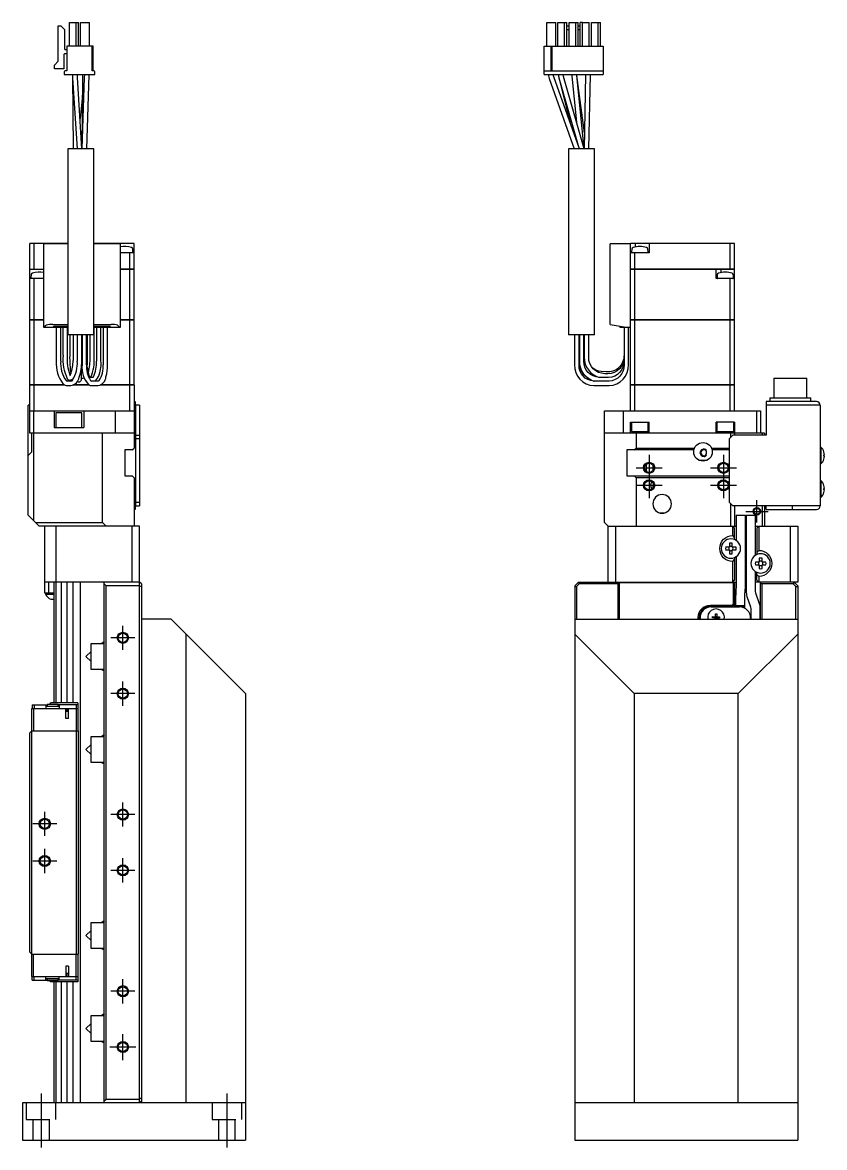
# Model space of a CAD drawing. Extents: x 0 to 500, y -8 to 463.
# Drawn here: x 283.9 to 499.6, y 83.6 to 386 of the extents above; entities that cross this region are included whole.
import ezdxf

# ---------------------------------------------------------------- set-up
doc = ezdxf.new("R2010")
doc.units = 0
doc.header["$LTSCALE"] = 0.5
doc.linetypes.add('CENTER', pattern=[50.8, 31.75, -6.35, 6.35, -6.35])
doc.linetypes.add('DASHED', pattern=[19.05, 12.7, -6.35])
for name, color, linetype in [('MSM_CENTER', 1, 'CENTER'), ('MSM_CONTINUOUS', 7, 'CONTINUOUS'), ('MSM_DASHED', 4, 'DASHED'), ('MSM_NARROW', 5, 'CONTINUOUS')]:
    doc.layers.add(name, color=color, linetype=linetype)

msp = doc.modelspace()

# ---------------------------------------------------------------- linework, layer by layer
at = {"layer": 'MSM_CENTER'}
for p, q in [((452.46, 269.82), (452.46, 258.12)), ((472.46, 269.82), (472.46, 258.12)), ((448.96, 266.32), (455.96, 266.32)), ((468.96, 266.32), (475.96, 266.32)), ((448.96, 261.62), (455.96, 261.62)), ((468.96, 261.62), (475.96, 261.62)), ((481.46, 251.62), (481.46, 257.62)), ((478.46, 254.62), (484.46, 254.62)), ((310.89, 217.37), (310.89, 223.87)), ((314.14, 220.62), (307.64, 220.62)), ((310.89, 202.37), (310.89, 208.87)), ((314.14, 205.62), (307.64, 205.62)), ((310.89, 169.87), (310.89, 176.37)), ((289.89, 167.37), (289.89, 173.87)), ((314.14, 173.12), (307.64, 173.12)), ((293.14, 170.62), (286.64, 170.62)), ((289.89, 157.37), (289.89, 163.87)), ((293.14, 160.62), (286.64, 160.62)), ((310.89, 154.87), (310.89, 161.37)), ((314.14, 158.12), (307.64, 158.12)), ((310.89, 122.37), (310.89, 128.87)), ((314.14, 125.62), (307.64, 125.62)), ((310.89, 107.12), (310.89, 114.12)), ((314.39, 110.62), (307.39, 110.62)), ((288.89, 98.12), (288.89, 83.62)), ((338.89, 98.12), (338.89, 83.62))]:
    msp.add_line(p, q, dxfattribs=at)
at = {"layer": 'MSM_CONTINUOUS'}
for p, q in [((293.53, 375.59), (293.53, 385.13)), ((293.53, 385.13), (294.23, 385.13)), ((294.23, 385.13), (295.23, 384.13)), ((295.23, 384.13), (295.23, 379)), ((296.52, 386.02), (298.92, 386.02)), ((296.52, 379.67), (296.52, 386.02)), ((298.32, 379.67), (298.32, 386.02)), ((298.92, 379.67), (298.92, 386.02)), ((299.52, 379.67), (299.52, 386.02)), ((299.52, 386.02), (301.92, 386.02)), ((301.92, 379.67), (301.92, 386.02)), ((424.94, 386.02), (427.34, 386.02)), ((424.94, 379.67), (424.94, 386.02)), ((427.34, 379.67), (427.34, 386.02)), ((427.94, 379.67), (427.94, 386.02)), ((427.94, 386.02), (429.74, 386.02)), ((429.74, 379.67), (429.74, 386.02)), ((429.74, 386.02), (430.34, 386.02)), ((430.34, 379.67), (430.34, 386.02)), ((430.34, 385.13), (430.94, 385.13)), ((430.34, 384.13), (430.94, 384.13)), ((430.94, 379.67), (430.94, 386.02)), ((430.94, 386.02), (432.74, 386.02)), ((432.74, 379.67), (432.74, 386.02)), ((432.74, 386.02), (433.34, 386.02)), ((433.34, 379.67), (433.34, 386.02)), ((433.34, 385.13), (433.94, 385.13)), ((433.34, 384.13), (433.94, 384.13)), ((433.94, 379.67), (433.94, 386.02)), ((434.54, 386.02), (433.94, 386.02)), ((434.54, 379.67), (434.54, 386.02)), ((434.54, 386.02), (436.34, 386.02)), ((436.34, 379.67), (436.34, 386.02)), ((436.94, 379.67), (436.94, 386.02)), ((436.94, 386.02), (438.74, 386.02)), ((438.74, 379.67), (438.74, 386.02)), ((438.74, 386.02), (439.34, 386.02)), ((439.34, 379.67), (439.34, 386.02)), ((295.51, 378.72), (295.79, 378.72)), ((295.79, 379.67), (295.79, 373.04)), ((302.9, 379.67), (295.79, 379.67)), ((302.65, 373.04), (302.65, 379.67)), ((302.9, 373.04), (302.9, 379.67)), ((424.21, 372.02), (424.21, 379.67)), ((424.21, 379.67), (440.06, 379.67)), ((425.99, 379.67), (425.99, 373.04)), ((426.29, 379.67), (426.29, 373.04)), ((440.06, 379.67), (440.06, 372.02)), ((292.51, 374.57), (293.53, 375.59)), ((295.04, 377.42), (295.04, 373.57)), ((295.79, 377.57), (295.19, 377.57)), ((292.51, 373.57), (292.51, 374.57)), ((295.04, 373.57), (292.51, 373.57)), ((295.08, 372.74), (295.08, 372.02)), ((295.08, 372.02), (303.36, 372.02)), ((295.79, 373.04), (295.38, 373.04)), ((297.34, 372.02), (297.34, 371.41)), ((297.34, 372.02), (297.34, 371.69)), ((297.35, 372.02), (297.39, 371.16)), ((298.69, 371.24), (298.65, 372.02)), ((300.04, 372.02), (300.03, 371.35)), ((300.53, 372.02), (300.51, 371.23)), ((301.81, 371.18), (301.83, 372.02)), ((301.84, 371.9), (301.84, 372.02)), ((303.06, 373.04), (302.65, 373.04)), ((303.36, 372.02), (303.36, 372.74)), ((424.21, 373.04), (440.06, 373.04)), ((424.21, 372.02), (440.06, 372.02)), ((425.32, 372.02), (425.58, 370.99)), ((426.81, 371.42), (426.64, 372.02)), ((426.81, 371.41), (426.64, 372.02)), ((427.99, 372.02), (428.13, 371.26)), ((428, 372.02), (428.17, 371.17)), ((429.42, 371.53), (429.31, 372.02)), ((431.66, 372.02), (431.69, 371.61)), ((432.99, 371.74), (432.97, 372.02)), ((435.36, 372.02), (435.35, 371.94)), ((435.36, 372.02), (435.35, 371.87)), ((436.65, 371.91), (436.66, 372.02)), ((297.34, 371.69), (297.49, 352.02)), ((297.39, 371.16), (298.59, 352.02)), ((299.89, 352.04), (298.69, 371.24)), ((300.03, 371.35), (299.89, 352.04)), ((300.51, 371.23), (299.89, 352.02)), ((301.19, 352.02), (301.84, 371.9)), ((425.58, 370.99), (432.32, 352.02)), ((433.7, 352.02), (426.81, 371.42)), ((428.13, 371.26), (431.24, 358.95)), ((428.17, 371.17), (433.36, 352.96)), ((434.96, 352.1), (429.42, 371.53)), ((431.69, 371.61), (432.93, 359.2)), ((435.04, 356.32), (432.99, 371.78)), ((434.95, 352.14), (432.99, 371.74)), ((435.35, 371.94), (434.96, 352.02)), ((436.26, 352.02), (436.65, 371.91)), ((300, 366.5), (299.38, 360.17)), ((303.12, 352.02), (296.12, 352.02)), ((296.12, 352.02), (296.12, 302.02)), ((303.12, 302.02), (303.12, 352.02)), ((437.81, 352.02), (430.81, 352.02)), ((430.81, 352.02), (430.81, 302.02)), ((437.81, 302.02), (437.81, 352.02)), ((285.89, 319.73), (285.89, 326.62)), ((296.12, 326.62), (285.89, 326.62)), ((287.05, 319.73), (287.05, 326.62)), ((313.89, 326.62), (303.12, 326.62)), ((310.14, 326.52), (310.14, 326.62)), ((313.89, 319.73), (313.89, 326.62)), ((447.46, 288.62), (447.46, 326.62)), ((475.46, 326.62), (447.46, 326.62)), ((448.71, 326.62), (448.71, 325.68)), ((452.46, 326.62), (452.46, 324.12)), ((474.3, 319.73), (474.3, 326.62)), ((475.46, 319.73), (475.46, 326.62)), ((289.59, 304.02), (289.59, 326.52)), ((296.12, 326.52), (289.59, 326.52)), ((310.19, 326.52), (303.12, 326.52)), ((310.19, 326.52), (310.19, 304.02)), ((313.89, 324.12), (310.19, 324.12)), ((312.74, 319.73), (312.74, 324.12)), ((313.62, 324.33), (313.55, 325.09)), ((441.96, 304.88), (441.96, 326.52)), ((447.46, 326.52), (441.96, 326.52)), ((452.46, 324.12), (447.46, 324.12)), ((447.79, 325.09), (447.73, 324.33)), ((448.61, 319.73), (448.61, 324.12)), ((452.19, 324.33), (452.12, 325.09)), ((285.89, 319.73), (289.59, 319.73)), ((285.89, 306.12), (285.89, 319.72)), ((285.89, 319.72), (289.59, 319.72)), ((285.9, 319.72), (285.9, 319.73)), ((286.23, 318.2), (286.16, 317.44)), ((287.04, 319.72), (287.04, 319.73)), ((310.19, 319.73), (313.89, 319.73)), ((313.89, 319.72), (310.19, 319.72)), ((312.73, 319.72), (312.73, 319.73)), ((312.74, 306.12), (312.74, 319.72)), ((313.88, 319.72), (313.88, 319.73)), ((313.89, 306.12), (313.89, 319.72)), ((447.46, 319.73), (475.46, 319.73)), ((475.46, 319.72), (447.46, 319.72)), ((447.47, 319.72), (447.47, 319.73)), ((448.61, 306.12), (448.61, 319.72)), ((448.62, 319.72), (448.62, 319.73)), ((470.46, 317.22), (470.46, 319.72)), ((470.79, 318.2), (470.73, 317.44)), ((471.71, 319.72), (471.71, 318.79)), ((474.29, 319.72), (474.29, 319.73)), ((475.19, 317.44), (475.12, 318.2)), ((475.45, 319.72), (475.45, 319.73)), ((475.46, 306.12), (475.46, 319.72)), ((289.59, 317.22), (285.89, 317.22)), ((287.05, 306.12), (287.05, 317.22)), ((475.46, 317.22), (470.46, 317.22)), ((474.3, 306.12), (474.3, 317.22)), ((285.89, 306.12), (289.59, 306.12)), ((285.89, 288.62), (285.89, 306.11)), ((289.59, 306.11), (285.89, 306.11)), ((285.9, 306.12), (285.9, 306.11)), ((287.04, 306.12), (287.04, 306.11)), ((287.05, 288.62), (287.05, 306.11)), ((310.19, 306.12), (313.89, 306.12)), ((313.89, 306.11), (310.19, 306.11)), ((312.73, 306.12), (312.73, 306.11)), ((312.74, 288.62), (312.74, 306.11)), ((313.88, 306.12), (313.88, 306.11)), ((313.89, 288.62), (313.89, 306.11)), ((447.46, 306.12), (475.46, 306.12)), ((475.46, 306.11), (447.46, 306.11)), ((447.47, 306.12), (447.47, 306.11)), ((448.61, 288.62), (448.61, 306.11)), ((448.62, 306.12), (448.62, 306.11)), ((474.29, 306.12), (474.29, 306.11)), ((474.3, 288.62), (474.3, 306.11)), ((475.45, 306.12), (475.45, 306.11)), ((475.46, 288.62), (475.46, 306.11)), ((296.12, 304.02), (289.59, 304.02)), ((289.7, 304.02), (290.3, 304.62)), ((292.07, 304.88), (296.12, 304.88)), ((292.29, 304.41), (296.12, 304.41)), ((292.29, 304.02), (292.29, 304.41)), ((292.99, 304.02), (292.99, 295.02)), ((294.19, 295.02), (294.19, 304.02)), ((294.79, 304.02), (294.79, 296.5)), ((295.99, 296.5), (295.99, 304.02)), ((303.12, 304.88), (307.71, 304.88)), ((303.12, 304.41), (307.49, 304.41)), ((310.19, 304.02), (303.12, 304.02)), ((303.19, 296.02), (303.19, 304.02)), ((303.79, 304.02), (303.79, 295.02)), ((304.99, 295.02), (304.99, 304.02)), ((305.59, 304.02), (305.59, 294.02)), ((306.79, 294.02), (306.79, 304.02)), ((307.49, 304.02), (307.49, 304.41)), ((309.48, 304.62), (310.08, 304.02)), ((441.96, 304.88), (446.86, 304.02)), ((444.66, 304.02), (444.66, 304.41)), ((447.46, 304.02), (444.66, 304.02)), ((445.71, 304.02), (445.71, 294.02)), ((446.91, 294.02), (446.91, 304.02)), ((303.12, 302.02), (296.12, 302.02)), ((296.59, 302.02), (296.59, 296.48)), ((297.54, 302.02), (297.54, 296.57)), ((298.64, 302.02), (298.64, 295.02)), ((299.84, 295.02), (299.84, 302.02)), ((299.94, 302.02), (299.94, 294.02)), ((301.14, 294.02), (301.14, 302.02)), ((301.39, 295.02), (301.39, 302.02)), ((301.99, 302.02), (301.99, 296.02)), ((437.81, 302.02), (430.81, 302.02)), ((432.41, 302.02), (432.41, 294.02)), ((433.61, 294.02), (433.61, 302.02)), ((433.71, 302.02), (433.71, 295.02)), ((434.91, 295.02), (434.91, 302.02)), ((435.01, 302.02), (435.01, 295.02)), ((436.21, 296.02), (436.21, 302.02)), ((297.54, 296.6), (297.54, 296.56)), ((445.71, 296.5), (445.7, 296.26)), ((301.32, 292.96), (301.39, 295.02)), ((435.06, 294.31), (434.91, 295.52)), ((435.01, 295.02), (435.06, 294.31)), ((435.06, 294.31), (435.07, 294.28)), ((435.07, 294.28), (435.06, 294.31)), ((296.72, 291.14), (296.56, 291.08)), ((299.76, 290.42), (299.81, 290.42)), ((299.81, 290.42), (300.22, 290.42)), ((300.22, 290.42), (300.25, 290.42)), ((300.25, 290.42), (300.48, 290.47)), ((302.84, 290.62), (302.1, 290.62)), ((441.55, 290.62), (439.07, 290.62)), ((440.94, 292.09), (439.56, 292.22)), ((441.4, 291.62), (440.52, 291.62)), ((486.03, 290.42), (494.88, 290.42)), ((486.03, 290.42), (486.03, 285.12)), ((494.88, 285.12), (494.88, 290.42)), ((285.89, 288.62), (295.16, 288.62)), ((285.89, 275.62), (285.89, 288.61)), ((295.18, 288.61), (285.89, 288.61)), ((285.9, 288.62), (285.9, 288.61)), ((287.04, 288.62), (287.04, 288.61)), ((287.05, 281.62), (287.05, 288.61)), ((296.91, 289.62), (295.94, 289.62)), ((295.94, 288.42), (296.89, 288.42)), ((296.93, 289.94), (296.97, 289.95)), ((296.97, 289.95), (297.17, 290.03)), ((301.79, 288.61), (297.54, 288.61)), ((297.57, 288.62), (301.77, 288.62)), ((298.72, 289.58), (298.9, 289.45)), ((298.9, 289.45), (299.1, 289.42)), ((304.24, 289.62), (302.5, 289.62)), ((302.5, 288.42), (304.24, 288.42)), ((313.89, 288.61), (304.84, 288.61)), ((304.86, 288.62), (313.89, 288.62)), ((312.73, 288.62), (312.73, 288.61)), ((312.74, 281.62), (312.74, 288.61)), ((313.88, 288.62), (313.88, 288.61)), ((313.89, 288.61), (313.89, 271.62)), ((437.61, 289.63), (437.65, 289.62)), ((441.7, 289.62), (437.61, 289.62)), ((437.61, 288.42), (441.7, 288.42)), ((447.46, 288.62), (475.46, 288.62)), ((447.46, 281.62), (447.46, 288.61)), ((475.46, 288.61), (447.46, 288.61)), ((447.47, 288.62), (447.47, 288.61)), ((448.61, 281.62), (448.61, 288.61)), ((448.62, 288.62), (448.62, 288.61)), ((474.29, 288.62), (474.29, 288.61)), ((474.3, 281.62), (474.3, 288.61)), ((475.45, 288.62), (475.45, 288.61)), ((475.46, 281.62), (475.46, 288.61)), ((484.96, 285.12), (495.96, 285.12)), ((484.96, 285.12), (484.96, 284.12)), ((495.96, 284.12), (495.96, 285.12)), ((285.89, 283.12), (285.39, 283.12)), ((285.39, 253.62), (285.39, 283.12)), ((285.89, 281.62), (313.89, 281.62)), ((286.89, 281.62), (286.89, 252.12)), ((292.39, 281.62), (292.39, 277.12)), ((300.39, 281.62), (300.39, 277.12)), ((308.89, 275.62), (308.89, 281.62)), ((313.89, 284.12), (314.19, 284.12)), ((315.39, 283.12), (313.89, 283.12)), ((314.19, 284.12), (314.19, 283.12)), ((314.39, 256.12), (314.39, 283.12)), ((315.39, 283.12), (315.39, 256.12)), ((440.46, 281.62), (482.46, 281.62)), ((440.46, 251.62), (440.46, 281.62)), ((445.46, 281.62), (445.46, 275.62)), ((481.46, 275.62), (481.46, 281.62)), ((482.46, 281.62), (482.46, 275.62)), ((483.96, 284.12), (483.96, 275.12)), ((497.46, 284.12), (483.96, 284.12)), ((498.46, 283.12), (483.96, 283.12)), ((498.46, 283.12), (498.46, 256.12)), ((299.89, 281.12), (292.89, 281.12)), ((292.89, 281.12), (292.89, 277.12)), ((299.89, 277.12), (299.89, 281.12)), ((447.46, 278.62), (452.46, 278.62)), ((447.46, 275.62), (447.46, 278.62)), ((447.71, 278.62), (447.71, 276.12)), ((452.21, 276.12), (452.21, 278.62)), ((452.46, 275.62), (452.46, 278.62)), ((475.46, 278.62), (470.46, 278.62)), ((470.46, 275.62), (470.46, 278.62)), ((470.71, 278.62), (470.71, 276.12)), ((475.21, 276.12), (475.21, 278.62)), ((475.46, 278.62), (475.46, 275.12)), ((313.89, 275.62), (285.89, 275.62)), ((286.39, 270.62), (286.39, 275.62)), ((292.39, 277.12), (300.39, 277.12)), ((305.39, 251.62), (305.39, 275.62)), ((483.46, 275.62), (440.46, 275.62)), ((447.71, 276.12), (452.21, 276.12)), ((448.96, 275.62), (448.96, 271.62)), ((470.71, 276.12), (475.21, 276.12)), ((474.46, 274.62), (474.46, 275.62)), ((482.96, 275.12), (482.96, 275.62)), ((483.46, 275.62), (483.46, 275.12)), ((314.39, 275.12), (315.39, 275.12)), ((315.39, 274.12), (314.39, 274.12)), ((474.96, 275.12), (473.96, 274.12)), ((473.96, 274.12), (473.96, 257.12)), ((483.96, 275.12), (474.96, 275.12)), ((285.39, 269.62), (286.39, 270.62)), ((311.39, 271.12), (311.39, 264.12)), ((313.39, 271.12), (311.39, 271.12)), ((313.39, 271.12), (313.89, 271.62)), ((446.46, 271.12), (446.46, 264.12)), ((464.51, 271.12), (446.46, 271.12)), ((448.46, 271.12), (448.96, 271.62)), ((448.96, 271.62), (464.67, 271.62)), ((469.25, 271.62), (473.96, 271.62)), ((473.96, 271.12), (469.41, 271.12)), ((498.64, 271.87), (498.46, 271.87)), ((498.64, 271.87), (498.64, 267.37)), ((499.49, 270.59), (499.49, 270.6)), ((499.49, 269.8), (499.65, 269.8)), ((499.49, 269.44), (499.49, 269.8)), ((499.65, 269.44), (499.49, 269.44)), ((453.46, 267.03), (453.46, 265.62)), ((465.87, 268.37), (468.05, 268.37)), ((498.46, 267.37), (498.64, 267.37)), ((499.49, 268.64), (499.49, 268.65)), ((311.39, 264.12), (313.39, 264.12)), ((313.89, 263.62), (313.39, 264.12)), ((313.89, 263.62), (313.89, 250.62)), ((446.46, 264.12), (473.96, 264.12)), ((448.96, 263.62), (448.46, 264.12)), ((448.96, 263.62), (448.96, 250.62)), ((473.96, 263.62), (448.96, 263.62)), ((453.47, 265.62), (453.46, 265.62)), ((453.46, 261.72), (453.68, 261.72)), ((453.46, 261.72), (453.46, 260.9)), ((498.64, 262.87), (498.46, 262.87)), ((498.64, 262.87), (498.64, 258.37)), ((499.49, 261.59), (499.49, 261.6)), ((499.49, 260.8), (499.65, 260.8)), ((499.49, 260.44), (499.49, 260.8)), ((499.65, 260.44), (499.49, 260.44)), ((314.39, 257.12), (315.39, 257.12)), ((473.96, 257.12), (474.96, 256.12)), ((498.46, 258.37), (498.64, 258.37)), ((499.49, 259.64), (499.49, 259.65)), ((313.89, 256.12), (315.39, 256.12)), ((314.19, 255.12), (313.89, 255.12)), ((314.19, 256.12), (314.19, 255.12)), ((455.26, 254.22), (456.66, 254.22)), ((474.46, 250.62), (474.46, 256.62)), ((498.46, 256.12), (474.96, 256.12)), ((475.46, 256.12), (475.46, 250.62)), ((482.96, 250.62), (482.96, 256.12)), ((483.46, 256.12), (483.46, 250.62)), ((483.96, 255.12), (483.96, 256.12)), ((483.96, 255.12), (497.46, 255.12)), ((490.96, 256.12), (490.96, 255.12)), ((288.39, 250.62), (285.39, 253.62)), ((287.39, 251.62), (305.39, 251.62)), ((305.39, 251.62), (306.39, 250.62)), ((313.89, 253.62), (313.99, 253.62)), ((313.99, 250.62), (313.99, 253.62)), ((440.46, 251.62), (441.46, 250.62)), ((475.86, 253.62), (478.36, 253.62)), ((475.86, 253.62), (475.86, 246.81)), ((478.36, 234.6), (478.36, 253.62)), ((478.56, 253.62), (481.06, 253.62)), ((478.56, 253.62), (478.56, 233.12)), ((481.06, 242.81), (481.06, 253.62)), ((315.39, 250.62), (288.39, 250.62)), ((289.89, 232.62), (289.89, 250.62)), ((292.89, 250.62), (292.89, 235.62)), ((313.39, 235.62), (313.39, 250.62)), ((315.39, 234.62), (315.39, 250.62)), ((441.46, 235.62), (441.46, 250.62)), ((441.46, 250.62), (475.86, 250.62)), ((443.46, 250.62), (443.46, 235.62)), ((474.96, 248.12), (474.96, 250.62)), ((475.46, 250.12), (474.96, 250.62)), ((475.46, 247.58), (474.96, 248.12)), ((475.46, 247.02), (475.46, 250.12)), ((478.36, 250.62), (478.56, 250.62)), ((481.06, 250.62), (492.46, 250.62)), ((481.96, 250.62), (481.46, 250.12)), ((481.46, 250.12), (481.46, 243.02)), ((481.96, 250.62), (481.96, 244.12)), ((490.46, 235.62), (490.46, 250.62)), ((492.46, 250.62), (492.46, 235.62)), ((474.09, 244.99), (473.05, 244.99)), ((474.09, 246.02), (474.09, 244.99)), ((474.83, 244.99), (474.83, 246.02)), ((475.86, 244.99), (474.83, 244.99)), ((473.05, 244.25), (474.09, 244.25)), ((474.09, 244.25), (474.09, 243.22)), ((474.83, 243.22), (474.83, 244.25)), ((474.83, 244.25), (475.86, 244.25)), ((475.46, 242.22), (475.46, 236.12)), ((475.86, 242.43), (475.86, 234.6)), ((481.96, 244.12), (481.46, 243.58)), ((482.09, 242.02), (482.09, 240.99)), ((482.83, 240.99), (482.83, 242.02)), ((474.96, 241.12), (475.46, 241.66)), ((474.96, 235.62), (474.96, 241.12)), ((482.09, 240.99), (481.05, 240.99)), ((481.05, 240.25), (482.09, 240.25)), ((482.09, 240.25), (482.09, 239.22)), ((483.86, 240.99), (482.83, 240.99)), ((482.83, 239.22), (482.83, 240.25)), ((482.83, 240.25), (483.86, 240.25)), ((474.96, 235.62), (475.46, 236.12)), ((481.06, 233.12), (481.06, 238.43)), ((481.46, 236.12), (481.46, 238.22)), ((481.46, 237.66), (481.96, 237.12)), ((481.46, 236.12), (481.96, 235.62)), ((481.96, 237.12), (481.96, 235.62)), ((315.39, 235.62), (289.89, 235.62)), ((290.89, 235.62), (290.89, 232.62)), ((292.39, 203.12), (292.39, 235.62)), ((292.9, 235.62), (292.9, 203.12)), ((294.28, 235.62), (294.28, 203.12)), ((295.89, 203.12), (295.89, 235.62)), ((297.5, 203.12), (297.5, 235.62)), ((299.39, 235.62), (299.39, 95.62)), ((305.89, 95.62), (305.89, 235.62)), ((306.39, 234.62), (305.89, 235.12)), ((306.39, 96.62), (306.39, 234.62)), ((315.39, 234.62), (306.39, 234.62)), ((315.89, 235.12), (315.39, 235.62)), ((315.39, 96.62), (315.39, 234.62)), ((315.89, 235.12), (315.89, 95.62)), ((432.46, 234.62), (433.46, 235.62)), ((432.46, 234.62), (432.46, 85.62)), ((433.66, 235.12), (432.96, 234.42)), ((432.96, 234.42), (432.96, 225.62)), ((433.66, 235.12), (433.46, 235.62)), ((433.46, 235.62), (475.86, 235.62)), ((444.16, 235.12), (433.66, 235.12)), ((444.46, 235.42), (444.16, 235.12)), ((444.16, 225.62), (444.16, 235.12)), ((444.46, 225.62), (444.46, 235.42)), ((475.16, 235.42), (444.46, 235.42)), ((475.16, 235.42), (475.36, 235.62)), ((475.16, 229.74), (475.16, 235.42)), ((475.46, 235.62), (475.46, 228.92)), ((475.76, 232.86), (475.68, 231.14)), ((475.8, 233.16), (475.76, 232.86)), ((475.86, 234.6), (475.8, 233.16)), ((478.25, 232.58), (478.28, 232.88)), ((478.28, 232.88), (478.36, 234.6)), ((478.56, 235.62), (478.36, 235.62)), ((492.46, 235.62), (481.06, 235.62)), ((481.14, 232.59), (481.06, 233.12)), ((482.46, 225.62), (482.46, 235.62)), ((482.46, 235.42), (482.76, 235.12)), ((482.76, 235.12), (482.76, 225.62)), ((491.25, 235.12), (482.76, 235.12)), ((491.46, 235.62), (491.25, 235.12)), ((491.95, 234.42), (491.25, 235.12)), ((491.46, 235.62), (492.45, 234.62)), ((491.95, 225.62), (491.95, 234.42)), ((492.45, 234.62), (492.46, 234.62)), ((492.46, 234.62), (492.46, 85.62)), ((292.39, 232.62), (289.89, 232.62)), ((290.04, 232.62), (290.04, 232.37)), ((290.04, 232.37), (292.39, 232.37)), ((291.55, 230.97), (292.39, 230.97)), ((475.68, 231.14), (475.68, 229.12)), ((478.18, 231.14), (478.25, 232.58)), ((478.18, 229.32), (478.18, 231.14)), ((478.78, 231.76), (479.77, 228.95)), ((482.13, 229.78), (481.14, 232.59)), ((468.96, 229.42), (474.83, 229.42)), ((474.96, 229.12), (468.96, 229.12)), ((469.16, 228.92), (476.76, 228.92)), ((470.28, 226.3), (470.29, 227.09)), ((470.29, 227.09), (470.65, 227.09)), ((470.65, 227.09), (470.64, 226.3)), ((474.83, 229.42), (475.16, 229.74)), ((474.83, 229.42), (474.96, 229.12)), ((475.46, 229.62), (474.96, 229.12)), ((475.16, 229.74), (475.46, 229.62)), ((475.68, 229.12), (478.18, 229.12)), ((475.71, 229.32), (478.21, 229.32)), ((475.71, 229.12), (475.71, 228.92)), ((478.21, 228.56), (478.21, 229.32)), ((479.77, 228.95), (479.86, 228.42)), ((479.86, 228.42), (479.86, 225.62)), ((482.36, 225.62), (482.36, 228.42)), ((323.89, 225.62), (315.89, 225.62)), ((343.89, 205.62), (323.89, 225.62)), ((432.46, 225.62), (492.46, 225.62)), ((465.66, 225.62), (465.66, 226.12)), ((465.96, 226.12), (465.96, 225.62)), ((466.16, 225.62), (466.16, 225.92)), ((469.48, 225.95), (469.48, 226.31)), ((469.48, 226.31), (470.28, 226.3)), ((470.27, 225.94), (469.48, 225.95)), ((470.26, 225.94), (470.26, 226.3)), ((470.27, 225.62), (470.27, 225.94)), ((470.63, 225.92), (470.27, 225.92)), ((470.28, 226.32), (470.64, 226.31)), ((470.63, 225.94), (470.63, 225.62)), ((471.43, 225.93), (470.63, 225.94)), ((470.64, 226.3), (471.43, 226.29)), ((470.65, 226.3), (470.65, 225.94)), ((471.43, 226.29), (471.43, 225.93)), ((479.76, 225.92), (479.76, 225.62)), ((327.89, 95.62), (327.89, 221.62)), ((448.46, 205.62), (432.46, 221.62)), ((492.46, 221.62), (476.46, 205.62)), ((302.39, 212.12), (302.39, 219.12)), ((302.39, 219.12), (305.89, 219.12)), ((305.02, 219.12), (305.77, 219.52)), ((305.77, 219.52), (305.89, 219.36)), ((300.89, 215.62), (302.39, 216.94)), ((302.39, 214.3), (300.89, 215.62)), ((305.89, 212.12), (302.39, 212.12)), ((305.77, 211.72), (305.02, 212.12)), ((305.89, 211.88), (305.77, 211.72)), ((286.49, 202.62), (286.49, 201.62)), ((286.49, 202.62), (290.49, 202.62)), ((286.99, 202.62), (286.99, 201.62)), ((290.19, 202.62), (290.19, 201.62)), ((293.49, 202.72), (290.49, 202.72)), ((290.49, 202.72), (290.49, 202.22)), ((291.22, 202.72), (291.46, 203.12)), ((298.79, 203.12), (291.46, 203.12)), ((293.49, 202.22), (293.49, 202.72)), ((298.79, 202.62), (293.49, 202.62)), ((293.79, 202.62), (293.79, 201.62)), ((298.29, 202.62), (298.29, 195.62)), ((298.79, 203.12), (298.79, 195.62)), ((343.89, 205.62), (343.89, 85.62)), ((476.46, 205.62), (448.46, 205.62)), ((448.46, 205.62), (448.46, 95.62)), ((476.46, 95.62), (476.46, 205.62)), ((286.39, 129.62), (286.39, 201.62)), ((286.39, 201.62), (298.79, 201.62)), ((286.89, 201.62), (286.89, 195.62)), ((290.19, 202.22), (293.79, 202.22)), ((295.54, 198.92), (295.54, 201.62)), ((296.24, 200.82), (295.54, 200.82)), ((295.89, 200.82), (295.89, 201.62)), ((296.24, 198.92), (296.24, 201.62)), ((296.24, 198.92), (295.54, 198.92)), ((285.89, 195.12), (286.39, 195.62)), ((285.89, 136.12), (285.89, 195.12)), ((286.39, 195.62), (298.89, 195.62)), ((298.39, 135.62), (298.39, 195.62)), ((298.89, 195.62), (298.89, 135.62)), ((302.39, 187.12), (302.39, 194.12)), ((302.39, 194.12), (305.89, 194.12)), ((305.02, 194.12), (305.77, 194.52)), ((305.77, 194.52), (305.89, 194.36)), ((300.89, 190.62), (302.39, 191.94)), ((302.39, 189.3), (300.89, 190.62)), ((305.89, 187.12), (302.39, 187.12)), ((305.77, 186.72), (305.02, 187.12)), ((305.89, 186.88), (305.77, 186.72)), ((302.39, 137.12), (302.39, 144.12)), ((302.39, 144.12), (305.89, 144.12)), ((305.02, 144.12), (305.77, 144.52)), ((305.77, 144.52), (305.89, 144.36)), ((300.89, 140.62), (302.39, 141.94)), ((302.39, 139.3), (300.89, 140.62)), ((286.39, 135.62), (285.89, 136.12)), ((305.89, 137.12), (302.39, 137.12)), ((305.77, 136.72), (305.02, 137.12)), ((305.89, 136.88), (305.77, 136.72)), ((286.39, 135.62), (298.89, 135.62)), ((286.89, 129.62), (286.89, 135.62)), ((298.29, 128.62), (298.29, 135.62)), ((298.79, 135.62), (298.79, 128.12)), ((295.54, 132.32), (295.54, 129.62)), ((296.24, 132.32), (295.54, 132.32)), ((296.24, 130.42), (295.54, 130.42)), ((295.89, 129.62), (295.89, 130.42)), ((296.24, 132.32), (296.24, 129.62)), ((286.39, 129.62), (298.79, 129.62)), ((286.49, 128.62), (286.49, 129.62)), ((286.49, 128.62), (290.49, 128.62)), ((286.99, 128.62), (286.99, 129.62)), ((290.19, 128.62), (290.19, 129.62)), ((290.19, 129.02), (293.79, 129.02)), ((290.49, 129.02), (290.49, 128.52)), ((290.49, 128.57), (293.49, 128.57)), ((290.49, 128.52), (291.22, 128.52)), ((291.19, 128.57), (291.46, 128.12)), ((298.79, 128.12), (291.46, 128.12)), ((292.39, 95.62), (292.39, 128.12)), ((292.9, 128.12), (292.9, 95.62)), ((293.49, 128.57), (293.49, 129.02)), ((298.79, 128.62), (293.49, 128.62)), ((293.79, 128.62), (293.79, 129.62)), ((294.28, 128.12), (294.28, 95.62)), ((295.89, 95.62), (295.89, 128.12)), ((297.5, 95.62), (297.5, 128.12)), ((302.39, 112.12), (302.39, 119.12)), ((302.39, 119.12), (305.89, 119.12)), ((305.02, 119.12), (305.77, 119.52)), ((305.77, 119.52), (305.89, 119.36)), ((300.89, 115.62), (302.39, 116.94)), ((302.39, 114.3), (300.89, 115.62)), ((305.89, 112.12), (302.39, 112.12)), ((305.77, 111.72), (305.02, 112.12)), ((305.89, 111.88), (305.77, 111.72)), ((343.89, 95.62), (283.89, 95.62)), ((283.89, 95.62), (283.89, 85.62)), ((305.89, 96.12), (306.39, 96.62)), ((306.39, 96.62), (315.39, 96.62)), ((315.39, 95.62), (315.39, 96.62)), ((315.39, 95.62), (315.89, 96.12)), ((492.46, 95.62), (432.46, 95.62)), ((283.89, 85.62), (343.89, 85.62)), ((432.46, 85.62), (492.46, 85.62))]:
    msp.add_line(p, q, dxfattribs=at)
for centre, radius in [((466.96, 270.62), 2.5), ((452.46, 266.32), 1.23), ((472.46, 266.32), 1.23), ((452.46, 261.62), 1.23), ((472.46, 261.62), 1.23), ((481.46, 254.62), 0.783), ((310.89, 220.62), 1.23), ((310.89, 205.62), 1.23), ((310.89, 173.12), 1.23), ((289.89, 170.62), 1.23), ((289.89, 160.62), 1.23), ((310.89, 158.12), 1.23), ((310.89, 125.62), 1.23), ((310.89, 110.62), 1.23)]:
    msp.add_circle(centre, radius, dxfattribs=at)
at = {"layer": 'MSM_CONTINUOUS', "extrusion": (0, 0, -1)}
for centre, radius in [((-455.96, 256.62), 2.5), ((-474.46, 244.62), 2.6), ((-482.46, 240.62), 2.6)]:
    msp.add_circle(centre, radius, dxfattribs=at)
at = {"layer": 'MSM_CONTINUOUS'}
for centre, radius, start, end in [((295.51, 379), 0.28, 180, 270), ((295.19, 377.42), 0.15, 90, 180), ((295.38, 372.74), 0.3, 90, 180), ((303.06, 372.74), 0.3, 0, 90), ((311.39, 319.81), 6, 72.3708, 101.537), ((313.06, 325.05), 0.5, 5, 72.3708), ((313.42, 324.31), 0.2, 288.1949, 5), ((447.92, 324.31), 0.2, 175, 251.8051), ((448.29, 325.05), 0.5, 107.6292, 175), ((449.96, 319.81), 6, 72.3708, 107.6292), ((451.62, 325.05), 0.5, 5, 72.3708), ((451.99, 324.31), 0.2, 288.1949, 5), ((286.72, 318.16), 0.5, 107.6292, 175), ((288.39, 312.92), 6, 78.463, 107.6292), ((471.29, 318.16), 0.5, 107.6292, 175), ((472.96, 312.92), 6, 72.3708, 107.6292), ((474.62, 318.16), 0.5, 5, 72.3708), ((286.36, 317.42), 0.2, 175, 270), ((470.92, 317.42), 0.2, 175, 270), ((474.99, 317.42), 0.2, 270, 5), ((291.83, 300.38), 4.51, 86.9565, 109.8759), ((307.93, 300.25), 4.64, 70.4546, 92.713), ((307.49, 295.58), 12.73, 175.8454, 204.6186), ((323.45, 295.74), 26.87, 178.4238, 188.8516), ((301.7, 294.26), 8.74, 175.0197, 218.3235), ((301.88, 294.27), 7.72, 174.4381, 215.6687), ((283.79, 295.84), 13.77, 342.1759, 357.1972), ((290.01, 294.44), 8.65, 328.5524, 3.8561), ((286.91, 294.83), 12.93, 341.4264, 0.8555), ((229.86, 293.74), 69.98, 356.9256, 0.5083), ((306.32, 293.17), 6.43, 172.4193, 225.037), ((308.25, 293.54), 7.13, 176.1621, 211.44), ((315.19, 295.73), 14.15, 186.6571, 200.3054), ((292.26, 295.18), 10.96, 335.8666, 4.385), ((295.09, 294.49), 8.72, 334.6207, 3.4586), ((298.75, 293.51), 6.86, 326.8577, 4.2662), ((296.58, 294.15), 8.45, 354.0847, 5.9153), ((295.4, 293.9), 11.39, 344.0263, 0.5737), ((437.81, 293.82), 5.41, 177.9067, 267.8727), ((439.27, 294.94), 5.57, 179.2277, 252.6191), ((440.59, 295.99), 5.59, 179.7079, 254.0346), ((441.5, 293.83), 5.41, 272.1863, 2.0343), ((296.06, 291.67), 0.846, 321.4689, 356.9127), ((296.45, 291.13), 2.75, 279.2724, 351.0568), ((296.72, 291.15), 1.21, 291.8456, 319.7784), ((302.51, 291.16), 0.679, 210.1743, 232.5013), ((302.04, 290.85), 0.266, 300.6087, 325.589), ((302, 291.54), 1.25, 312.2163, 320.9064), ((297.79, 294.08), 7.25, 321.9863, 353.6299), ((303.76, 290.97), 2.6, 280.5511, 355.471), ((295.97, 290.14), 1.72, 229.0024, 268.8954), ((296.01, 290.24), 0.622, 228.9031, 263.0608), ((296.68, 290.89), 0.978, 218.7039, 284.8652), ((296.7, 290.48), 0.889, 283.8661, 321.118), ((299.12, 290.04), 0.622, 268.1145, 354.9417), ((302.51, 289.87), 1.45, 239.5973, 269.5942), ((302.57, 290.09), 0.476, 213.7324, 261.3862), ((304.13, 290.13), 0.517, 281.8582, 314.7596), ((497.46, 283.12), 1, 0, 90), ((467.29, 270.17), 1.19, 84.9334, 167.2967), ((467.3, 270.55), 1.18, 185.5296, 268.5756), ((467.27, 270.28), 0.885, 85.3399, 173.8609), ((467.27, 270.45), 0.884, 184.8814, 268.3869), ((467.11, 270.38), 0.819, 279.2683, 73.8152), ((467.27, 270.1), 0.736, 270, 333.1244), ((467.28, 270.64), 0.727, 26.8285, 81.1444), ((496.66, 269.62), 3, 19.0021, 48.5904), ((496.66, 269.62), 2.99, 3.446, 18.9685), ((496.66, 269.62), 2.99, 341.0315, 356.554), ((456.95, 266.32), 5.31, 169.1281, 190.8719), ((496.66, 269.62), 3, 311.4096, 340.9979), ((454.37, 261.62), 1.53, 140.0163, 219.9837), ((496.66, 260.62), 3, 19.0021, 48.5904), ((496.66, 260.62), 2.99, 3.446, 18.9685), ((496.66, 260.62), 2.99, 341.0315, 356.554), ((496.66, 260.62), 3, 311.4096, 340.9979), ((497.46, 256.12), 1, 270, 0), ((474.46, 244.62), 1.45, 165.2162, 194.7838), ((474.46, 244.62), 0.596, 141.6606, 218.3394), ((474.46, 244.62), 1.45, 75.2162, 104.7838), ((474.46, 244.62), 0.596, 51.6606, 128.3394), ((474.46, 244.62), 0.596, 321.6606, 38.3394), ((474.46, 244.62), 1.45, 345.2162, 14.7838), ((474.46, 244.62), 0.596, 231.6606, 308.3394), ((474.46, 244.62), 1.45, 255.2162, 284.7838), ((482.46, 240.62), 1.45, 75.2162, 104.7838), ((482.46, 240.62), 1.45, 165.2162, 194.7838), ((482.46, 240.62), 0.596, 141.6606, 218.3394), ((482.46, 240.62), 0.596, 51.6606, 128.3394), ((482.46, 240.62), 0.596, 231.6606, 308.3394), ((482.46, 240.62), 1.45, 255.2162, 284.7838), ((482.46, 240.62), 0.596, 321.6606, 38.3394), ((482.46, 240.62), 1.45, 345.2162, 14.7838), ((314.39, 236.12), 1.8, 303.5573, 303.749), ((315.92, 235.21), 0.794, 227.7589, 267.5692), ((432.91, 235.01), 0.598, 220.7576, 274.7051), ((482.69, 233.11), 4.13, 179.8432, 199.0697), ((492, 235.01), 0.598, 265.2949, 319.2424), ((292.89, 233.93), 3.25, 208.7266, 245.6996), ((468.96, 226.12), 3, 90, 180), ((469.16, 225.92), 3, 90, 180), ((470.46, 226.12), 2.25, 347.1604, 192.8396), ((476.76, 225.92), 3, 0, 90), ((478.23, 228.43), 4.13, 359.8432, 19.0697), ((315.92, 96.03), 0.794, 92.4308, 132.2411), ((314.39, 95.12), 1.8, 56.251, 56.4427)]:
    msp.add_arc(centre, radius, start, end, dxfattribs=at)
at = {"layer": 'MSM_CONTINUOUS', "extrusion": (0, 0, -1)}
for centre, radius, start, end in [((-309.75, 295.73), 13.78, 340.6907, 3.2092), ((-272.27, 295.82), 25.29, 178.3223, 181.4809), ((-441.32, 296.47), 4.39, 179.8692, 274.9179), ((-286.2, 295.59), 15.8, 178.4424, 193.4128), ((-437.82, 293.84), 4.22, 272.931, 2.4936), ((-439.05, 294.91), 5.45, 293.9954, 358.8909), ((-439.19, 294.91), 4.29, 271.6879, 1.5108), ((-440.56, 295.98), 4.36, 270.6063, 0.5686), ((-441.35, 295.97), 4.36, 179.4143, 269.4108), ((-441.42, 294.9), 4.29, 178.4433, 268.358), ((-441.49, 293.83), 4.22, 177.4296, 267.1458), ((-439.94, 296.57), 4.37, 275.0458, 307.0419), ((-474.96, 244.62), 3.5, 270, 90), ((-481.96, 240.62), 3.5, 90, 270), ((-468.96, 226.12), 3.3, 0, 90)]:
    msp.add_arc(centre, radius, start, end, dxfattribs=at)
at = {"layer": 'MSM_DASHED'}
for p, q in [((284.89, 95.62), (284.89, 91.12)), ((292.89, 91.12), (292.89, 95.62)), ((334.89, 95.62), (334.89, 91.12)), ((342.89, 91.12), (342.89, 95.62)), ((284.89, 91.12), (292.89, 91.12)), ((286.64, 91.12), (286.64, 85.62)), ((291.14, 85.62), (291.14, 91.12)), ((334.89, 91.12), (342.89, 91.12)), ((336.64, 91.12), (336.64, 85.62)), ((341.14, 85.62), (341.14, 91.12))]:
    msp.add_line(p, q, dxfattribs=at)
at = {"layer": 'MSM_NARROW'}
for centre, radius in [((452.46, 266.32), 1.5), ((472.46, 266.32), 1.5), ((452.46, 261.62), 1.5), ((472.46, 261.62), 1.5), ((481.46, 254.62), 1), ((310.89, 220.62), 1.5), ((310.89, 205.62), 1.5), ((310.89, 173.12), 1.5), ((289.89, 170.62), 1.5), ((289.89, 160.62), 1.5), ((310.89, 158.12), 1.5), ((310.89, 125.62), 1.5), ((310.89, 110.62), 1.5)]:
    msp.add_circle(centre, radius, dxfattribs=at)

doc.saveas('drawing.dxf')
